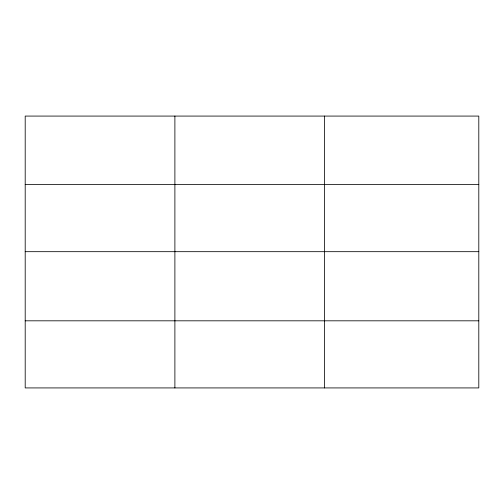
<?xml version="1.0" encoding="UTF-8"?>
<svg xmlns="http://www.w3.org/2000/svg" width="504" height="504" viewBox="0 0 504 504"><rect width="100%" height="100%" fill="white"/><g stroke="black" fill="none" stroke-linecap="round" stroke-linejoin="round"><path stroke-width="0.76" d="M478.8 251.679L478.8 116.078L25.2 116.078L25.2 387.923L478.8 387.923L478.8 251.679L25.2 251.679M25.2 184.571L478.8 184.571M25.2 320.815L478.8 320.815M324.576 116.078L324.576 387.923M174.888 116.078L174.888 387.923"/></g></svg>
